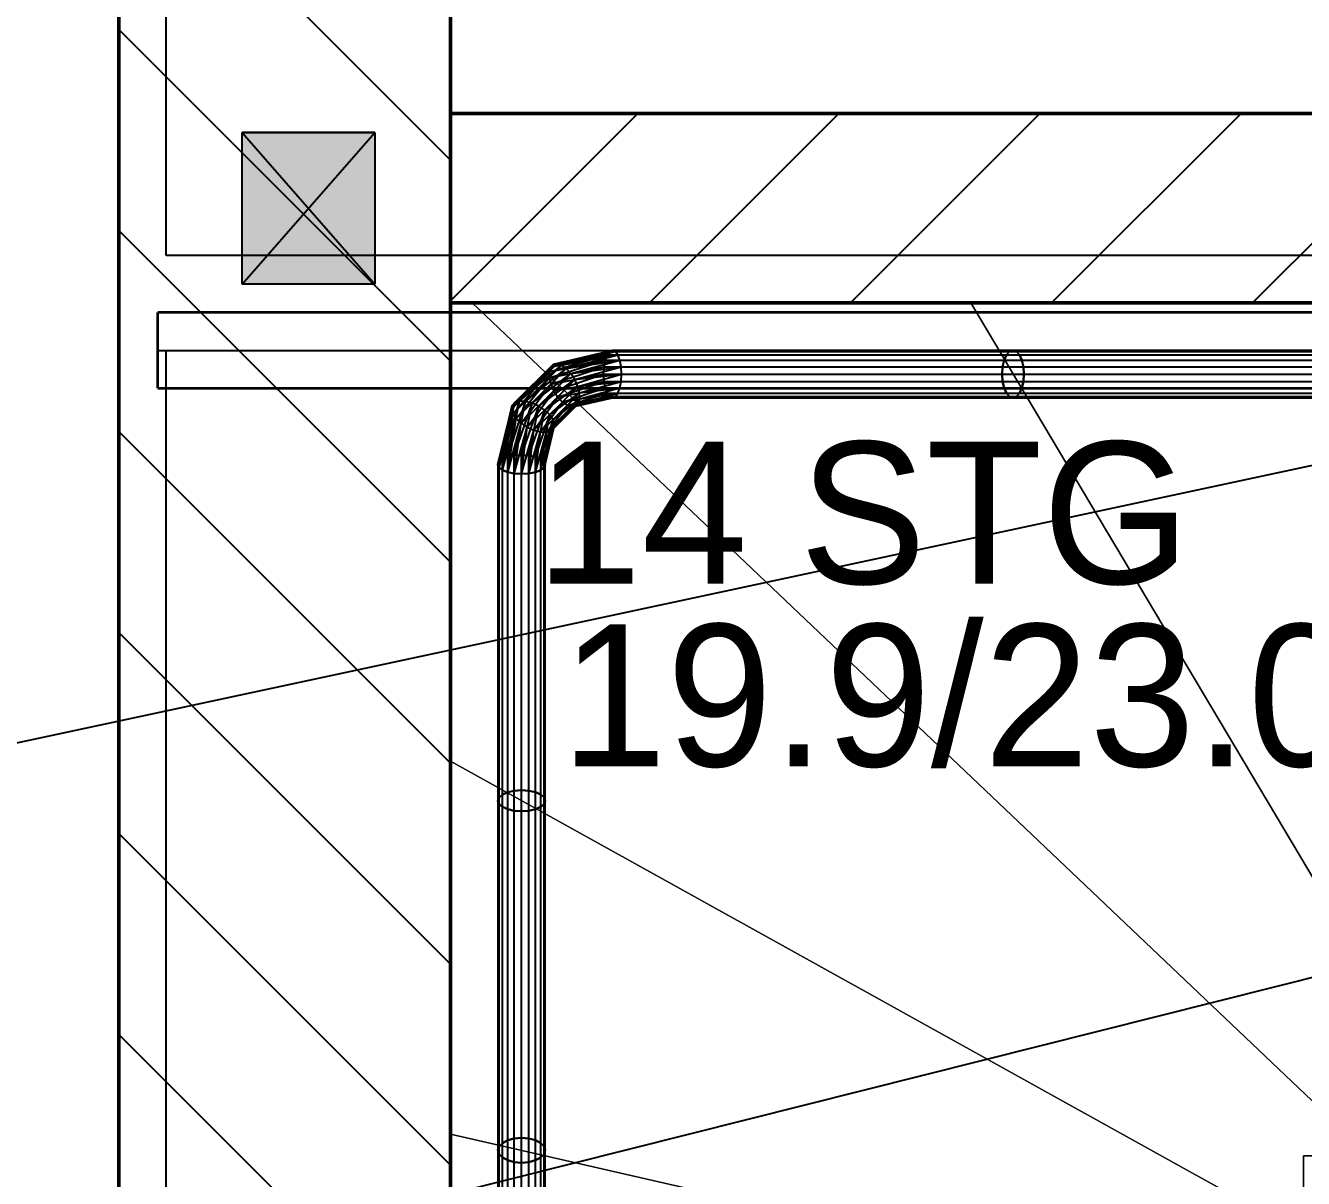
# Model space of a CAD drawing. Extents: x 0 to 756, y -25 to 420.
# Drawn here: x 116.64 to 143.61, y 241.1 to 265.43 of the extents above; entities that cross this region are included whole.
import ezdxf
from ezdxf.lldxf.tags import DXFTag

# ---------------------------------------------------------------- set-up
doc = ezdxf.new("R2010")
doc.units = 0
doc.layers.get('0').update_dxf_attribs({"lineweight": 25})
doc.layers.get('DEFPOINTS').update_dxf_attribs({"lineweight": 25})
for name, color, linetype, lineweight in [('A_Aussenwand', 7, 'Continuous', 25), ('A_Innenwand', 7, 'Continuous', 25), ('Allgemein03', 7, 'Continuous', 25), ('L_Text', 7, 'Continuous', 25), ('Standard', 7, 'Continuous', 25), ('Treppe', 7, 'Continuous', 13), ('Wand Holz nicht tragend', 7, 'Continuous', 13), ('Wand Holz tragend', 7, 'Continuous', 13)]:
    doc.layers.add(name, color=color, linetype=linetype, lineweight=lineweight)
doc.layers.add('A_Geschossdecke', color=7, linetype='Continuous', lineweight=25, true_color=0x008080)
doc.layers.add('L_Abluft', color=2, linetype='Continuous', lineweight=35, true_color=0xffff00)
doc.styles.get("Standard").update_dxf_attribs({"font": 'arial.ttf'})
tags = doc.linetypes.add('STRICHPUNKT2', pattern=[12.7, 6.35, -3.175, 0, -3.175]).pattern_tags.tags
tags[10:11] = [DXFTag(74, 4), DXFTag(75, 0), DXFTag(340, '0'), DXFTag(46, 0.0), DXFTag(50, 0.0), DXFTag(44, 0.0), DXFTag(45, 0.0)]
tags[8:9] = [DXFTag(74, 4), DXFTag(75, 0), DXFTag(340, '0'), DXFTag(46, 0.0), DXFTag(50, 0.0), DXFTag(44, 0.0), DXFTag(45, 0.0)]
tags[6:7] = [DXFTag(74, 4), DXFTag(75, 0), DXFTag(340, '0'), DXFTag(46, 0.0), DXFTag(50, 0.0), DXFTag(44, 0.0), DXFTag(45, 0.0)]
tags[4:5] = [DXFTag(74, 4), DXFTag(75, 0), DXFTag(340, '0'), DXFTag(46, 0.0), DXFTag(50, 0.0), DXFTag(44, 0.0), DXFTag(45, 0.0)]

# ---------------------------------------------------------------- blocks, each defined once
blk = doc.blocks.new('Referenz-A01I5YBJIE')
at = {"layer": 'Allgemein03', "color": 0, "lineweight": -2}
for p, q in [((125.607, 263.578), (125.607, 279.578)), ((158.207, 263.578), (125.607, 263.578))]:
    blk.add_line(p, q, dxfattribs=at)
at = {"layer": 'DEFPOINTS', "color": 0, "linetype": 'Continuous', "lineweight": -2, "ltscale": 0.25}
for p, q in [((125.607, 263.578), (125.607, 263.578)), ((125.607, 263.578), (125.607, 263.578)), ((125.607, 263.578), (125.607, 263.578)), ((125.607, 263.578), (125.607, 263.578)), ((125.607, 259.578), (125.607, 259.578)), ((125.607, 259.578), (125.607, 259.578)), ((125.607, 259.578), (125.607, 259.578)), ((125.607, 259.578), (125.607, 259.578))]:
    blk.add_line(p, q, dxfattribs=at)
at = {"layer": 'Standard', "color": 0, "lineweight": -2}
for p, q in [((121.207, 259.978), (121.207, 263.178)), ((121.207, 263.178), (124.007, 263.178)), ((121.207, 259.978), (124.007, 263.178)), ((124.007, 263.178), (121.207, 263.178)), ((121.207, 263.178), (124.007, 259.978)), ((124.007, 263.178), (124.007, 259.978)), ((124.007, 259.978), (121.207, 259.978)), ((127.687, 258.124), (128.91, 258.482)), ((127.687, 258.124), (128.867, 258.372)), ((127.691, 258), (128.867, 258.372)), ((127.715, 258.22), (128.964, 258.553)), ((127.715, 258.22), (128.91, 258.482)), ((129.023, 258.578), (127.771, 258.279)), ((127.771, 258.279), (128.964, 258.553)), ((127.851, 258.294), (129.023, 258.578)), ((127.851, 258.294), (129.083, 258.553)), ((127.947, 258.266), (129.083, 258.553)), ((127.947, 258.266), (129.137, 258.482)), ((128.049, 258.195), (129.137, 258.482)), ((128.049, 258.195), (129.18, 258.372)), ((128.147, 258.09), (129.18, 258.372)), ((128.867, 258.372), (128.839, 258.232)), ((128.91, 258.482), (128.867, 258.372)), ((128.867, 258.372), (137.291, 258.372)), ((128.964, 258.553), (128.91, 258.482)), ((128.91, 258.482), (137.342, 258.482)), ((129.023, 258.578), (128.964, 258.553)), ((128.964, 258.553), (137.406, 258.553)), ((137.477, 258.578), (129.023, 258.578)), ((129.083, 258.553), (129.023, 258.578)), ((129.083, 258.553), (137.548, 258.553)), ((129.137, 258.482), (129.083, 258.553)), ((129.137, 258.482), (137.612, 258.482)), ((129.18, 258.372), (129.137, 258.482)), ((129.18, 258.372), (137.663, 258.372)), ((129.208, 258.232), (129.18, 258.372)), ((137.259, 258.232), (137.291, 258.372)), ((137.291, 258.372), (137.259, 258.232)), ((137.291, 258.372), (137.342, 258.482)), ((137.342, 258.482), (137.291, 258.372)), ((137.291, 258.372), (143.983, 258.372)), ((137.342, 258.482), (137.406, 258.553)), ((137.406, 258.553), (137.342, 258.482)), ((137.342, 258.482), (144.043, 258.482)), ((137.406, 258.553), (137.477, 258.578)), ((137.477, 258.578), (137.406, 258.553)), ((137.406, 258.553), (144.118, 258.553)), ((137.548, 258.553), (137.477, 258.578)), ((144.201, 258.578), (137.477, 258.578)), ((137.477, 258.578), (137.548, 258.553)), ((137.612, 258.482), (137.548, 258.553)), ((137.548, 258.553), (137.612, 258.482)), ((137.548, 258.553), (144.285, 258.553)), ((137.663, 258.372), (137.612, 258.482)), ((137.612, 258.482), (137.663, 258.372)), ((137.612, 258.482), (144.36, 258.482)), ((137.696, 258.232), (137.663, 258.372)), ((137.663, 258.372), (137.696, 258.232)), ((137.663, 258.372), (144.419, 258.372)), ((126.891, 257.336), (127.715, 258.22)), ((126.891, 257.336), (127.687, 258.124)), ((127.771, 258.279), (126.907, 257.417)), ((126.907, 257.417), (127.715, 258.22)), ((126.92, 257.24), (127.687, 258.124)), ((126.966, 257.474), (127.851, 258.294)), ((126.966, 257.474), (127.771, 258.279)), ((127.063, 257.502), (127.851, 258.294)), ((127.063, 257.502), (127.947, 258.266)), ((127.187, 257.498), (127.947, 258.266)), ((127.187, 257.498), (128.049, 258.195)), ((127.326, 257.462), (128.049, 258.195)), ((127.715, 258.22), (127.687, 258.124)), ((127.687, 258.124), (127.691, 258)), ((127.691, 258), (128.839, 258.232)), ((127.771, 258.279), (127.715, 258.22)), ((127.726, 257.861), (128.839, 258.232)), ((127.851, 258.294), (127.771, 258.279)), ((127.947, 258.266), (127.851, 258.294)), ((128.049, 258.195), (127.947, 258.266)), ((128.147, 258.09), (128.049, 258.195)), ((128.147, 258.09), (129.208, 258.232)), ((128.232, 257.96), (129.208, 258.232)), ((128.839, 258.232), (128.83, 258.078)), ((128.839, 258.232), (137.259, 258.232)), ((129.208, 258.232), (137.696, 258.232)), ((129.217, 258.078), (129.208, 258.232)), ((137.248, 258.078), (137.259, 258.232)), ((137.259, 258.232), (137.248, 258.078)), ((137.259, 258.232), (143.945, 258.232)), ((137.707, 258.078), (137.696, 258.232)), ((137.696, 258.232), (137.707, 258.078)), ((137.696, 258.232), (144.458, 258.232)), ((126.92, 257.24), (127.691, 258)), ((126.99, 257.138), (127.691, 258)), ((126.99, 257.138), (127.726, 257.861)), ((127.095, 257.039), (127.726, 257.861)), ((127.326, 257.462), (128.147, 258.09)), ((127.468, 257.399), (128.147, 258.09)), ((127.468, 257.399), (128.232, 257.96)), ((127.597, 257.314), (128.232, 257.96)), ((127.691, 258), (127.726, 257.861)), ((127.726, 257.861), (128.83, 258.078)), ((127.726, 257.861), (127.79, 257.719)), ((127.79, 257.719), (128.83, 258.078)), ((127.79, 257.719), (128.839, 257.923)), ((127.874, 257.589), (128.839, 257.923)), ((128.232, 257.96), (128.147, 258.09)), ((128.232, 257.96), (129.217, 258.078)), ((128.295, 257.818), (128.232, 257.96)), ((128.295, 257.818), (129.217, 258.078)), ((128.295, 257.818), (129.208, 257.923)), ((128.33, 257.679), (129.208, 257.923)), ((128.83, 258.078), (137.248, 258.078)), ((128.83, 258.078), (128.839, 257.923)), ((128.839, 257.923), (137.259, 257.923)), ((128.839, 257.923), (128.867, 257.784)), ((129.18, 257.784), (129.208, 257.923)), ((129.208, 257.923), (129.217, 258.078)), ((129.208, 257.923), (137.696, 257.923)), ((129.217, 258.078), (137.707, 258.078)), ((137.259, 257.923), (137.248, 258.078)), ((137.248, 258.078), (143.932, 258.078)), ((137.248, 258.078), (137.259, 257.923)), ((137.291, 257.784), (137.259, 257.923)), ((137.259, 257.923), (143.945, 257.923)), ((137.259, 257.923), (137.291, 257.784)), ((137.663, 257.784), (137.696, 257.923)), ((137.696, 257.923), (137.663, 257.784)), ((137.696, 257.923), (137.707, 258.078)), ((137.707, 258.078), (137.696, 257.923)), ((137.696, 257.923), (144.458, 257.923)), ((137.707, 258.078), (144.471, 258.078)), ((127.095, 257.039), (127.79, 257.719)), ((127.224, 256.954), (127.79, 257.719)), ((127.224, 256.954), (127.874, 257.589)), ((127.366, 256.891), (127.874, 257.589)), ((127.597, 257.314), (128.295, 257.818)), ((127.702, 257.216), (128.295, 257.818)), ((127.702, 257.216), (128.33, 257.679)), ((127.772, 257.113), (128.33, 257.679)), ((127.79, 257.719), (127.874, 257.589)), ((127.874, 257.589), (128.867, 257.784)), ((127.874, 257.589), (127.972, 257.484)), ((127.972, 257.484), (128.867, 257.784)), ((127.972, 257.484), (128.91, 257.673)), ((128.074, 257.414), (128.91, 257.673)), ((128.074, 257.414), (128.964, 257.602)), ((128.17, 257.385), (128.964, 257.602)), ((128.17, 257.385), (129.023, 257.578)), ((128.25, 257.4), (129.083, 257.602)), ((128.25, 257.4), (129.023, 257.578)), ((128.33, 257.679), (128.295, 257.818)), ((128.306, 257.459), (129.137, 257.673)), ((128.306, 257.459), (129.083, 257.602)), ((128.33, 257.679), (129.18, 257.784)), ((128.334, 257.555), (128.33, 257.679)), ((128.334, 257.555), (129.18, 257.784)), ((128.334, 257.555), (129.137, 257.673)), ((128.867, 257.784), (137.291, 257.784)), ((128.867, 257.784), (128.91, 257.673)), ((128.91, 257.673), (137.342, 257.673)), ((128.91, 257.673), (128.964, 257.602)), ((128.964, 257.602), (137.406, 257.602)), ((128.964, 257.602), (129.023, 257.578)), ((129.023, 257.578), (129.083, 257.602)), ((129.023, 257.578), (137.477, 257.578)), ((129.083, 257.602), (129.137, 257.673)), ((129.083, 257.602), (137.548, 257.602)), ((129.137, 257.673), (129.18, 257.784)), ((129.137, 257.673), (137.612, 257.673)), ((129.18, 257.784), (137.663, 257.784)), ((137.342, 257.673), (137.291, 257.784)), ((137.291, 257.784), (143.983, 257.784)), ((137.291, 257.784), (137.342, 257.673)), ((137.406, 257.602), (137.342, 257.673)), ((137.342, 257.673), (144.043, 257.673)), ((137.342, 257.673), (137.406, 257.602)), ((137.477, 257.578), (137.406, 257.602)), ((137.406, 257.602), (144.118, 257.602)), ((137.406, 257.602), (137.477, 257.578)), ((137.477, 257.578), (137.548, 257.602)), ((137.548, 257.602), (137.477, 257.578)), ((137.477, 257.578), (144.201, 257.578)), ((137.548, 257.602), (137.612, 257.673)), ((137.612, 257.673), (137.548, 257.602)), ((137.548, 257.602), (144.285, 257.602)), ((137.612, 257.673), (137.663, 257.784)), ((137.663, 257.784), (137.612, 257.673)), ((137.612, 257.673), (144.36, 257.673)), ((137.663, 257.784), (144.419, 257.784)), ((126.907, 257.417), (126.607, 256.168)), ((126.607, 256.168), (126.891, 257.336)), ((126.632, 256.229), (126.966, 257.474)), ((126.632, 256.229), (126.907, 257.417)), ((126.632, 256.106), (126.891, 257.336)), ((126.703, 256.285), (127.063, 257.502)), ((126.703, 256.285), (126.966, 257.474)), ((126.813, 256.329), (127.063, 257.502)), ((126.813, 256.329), (127.187, 257.498)), ((126.907, 257.417), (126.891, 257.336)), ((126.891, 257.336), (126.92, 257.24)), ((126.966, 257.474), (126.907, 257.417)), ((126.953, 256.357), (127.187, 257.498)), ((126.953, 256.357), (127.326, 257.462)), ((127.063, 257.502), (126.966, 257.474)), ((127.187, 257.498), (127.063, 257.502)), ((127.107, 256.367), (127.326, 257.462)), ((127.107, 256.367), (127.468, 257.399)), ((127.326, 257.462), (127.187, 257.498)), ((127.262, 256.357), (127.468, 257.399)), ((127.262, 256.357), (127.597, 257.314)), ((127.468, 257.399), (127.326, 257.462)), ((127.366, 256.891), (127.972, 257.484)), ((127.401, 256.329), (127.597, 257.314)), ((127.597, 257.314), (127.468, 257.399)), ((127.505, 256.856), (127.972, 257.484)), ((127.505, 256.856), (128.074, 257.414)), ((127.702, 257.216), (127.597, 257.314)), ((127.629, 256.852), (128.074, 257.414)), ((127.629, 256.852), (128.17, 257.385)), ((127.725, 256.88), (128.25, 257.4)), ((127.725, 256.88), (128.17, 257.385)), ((127.772, 257.113), (128.334, 257.555)), ((127.785, 256.937), (128.306, 257.459)), ((127.785, 256.937), (128.25, 257.4)), ((127.801, 257.017), (128.334, 257.555)), ((127.801, 257.017), (128.306, 257.459)), ((127.972, 257.484), (128.074, 257.414)), ((128.074, 257.414), (128.17, 257.385)), ((128.17, 257.385), (128.25, 257.4)), ((128.25, 257.4), (128.306, 257.459)), ((128.306, 257.459), (128.334, 257.555)), ((126.632, 256.106), (126.92, 257.24)), ((126.703, 256.051), (126.92, 257.24)), ((126.703, 256.051), (126.99, 257.138)), ((126.813, 256.007), (126.99, 257.138)), ((126.813, 256.007), (127.095, 257.039)), ((126.92, 257.24), (126.99, 257.138)), ((126.953, 255.979), (127.095, 257.039)), ((126.99, 257.138), (127.095, 257.039)), ((127.095, 257.039), (127.224, 256.954)), ((127.401, 256.329), (127.702, 257.216)), ((127.512, 256.285), (127.702, 257.216)), ((127.512, 256.285), (127.772, 257.113)), ((127.583, 256.229), (127.772, 257.113)), ((127.772, 257.113), (127.702, 257.216)), ((127.801, 257.017), (127.772, 257.113)), ((126.953, 255.979), (127.224, 256.954)), ((127.107, 255.969), (127.224, 256.954)), ((127.107, 255.969), (127.366, 256.891)), ((127.224, 256.954), (127.366, 256.891)), ((127.262, 255.979), (127.366, 256.891)), ((127.262, 255.979), (127.505, 256.856)), ((127.366, 256.891), (127.505, 256.856)), ((127.401, 256.007), (127.505, 256.856)), ((127.401, 256.007), (127.629, 256.852)), ((127.505, 256.856), (127.629, 256.852)), ((127.512, 256.051), (127.725, 256.88)), ((127.512, 256.051), (127.629, 256.852)), ((127.583, 256.229), (127.801, 257.017)), ((127.583, 256.106), (127.785, 256.937)), ((127.583, 256.106), (127.725, 256.88)), ((127.607, 256.168), (127.801, 257.017)), ((127.607, 256.168), (127.785, 256.937)), ((127.629, 256.852), (127.725, 256.88)), ((127.725, 256.88), (127.785, 256.937)), ((127.785, 256.937), (127.801, 257.017)), ((126.632, 256.229), (126.607, 256.168)), ((126.607, 256.168), (126.632, 256.229)), ((126.703, 256.285), (126.632, 256.229)), ((126.632, 256.229), (126.703, 256.285)), ((126.632, 249.14), (126.632, 256.229)), ((126.813, 256.329), (126.703, 256.285)), ((126.703, 256.285), (126.813, 256.329)), ((126.703, 249.202), (126.703, 256.285)), ((126.953, 256.357), (126.813, 256.329)), ((126.813, 256.329), (126.953, 256.357)), ((126.813, 249.252), (126.813, 256.329)), ((127.107, 256.367), (126.953, 256.357)), ((126.953, 256.357), (127.107, 256.367)), ((126.953, 249.283), (126.953, 256.357)), ((127.262, 256.357), (127.107, 256.367)), ((127.107, 249.294), (127.107, 256.367)), ((127.107, 256.367), (127.262, 256.357)), ((127.401, 256.329), (127.262, 256.357)), ((127.262, 249.283), (127.262, 256.357)), ((127.262, 256.357), (127.401, 256.329)), ((127.512, 256.285), (127.401, 256.329)), ((127.401, 249.252), (127.401, 256.329)), ((127.401, 256.329), (127.512, 256.285)), ((127.583, 256.229), (127.512, 256.285)), ((127.512, 249.202), (127.512, 256.285)), ((127.512, 256.285), (127.583, 256.229)), ((127.607, 256.168), (127.583, 256.229)), ((127.583, 249.14), (127.583, 256.229)), ((127.583, 256.229), (127.607, 256.168)), ((126.632, 256.106), (126.607, 256.168)), ((126.607, 256.168), (126.607, 249.071)), ((126.607, 256.168), (126.632, 256.106)), ((126.632, 249.003), (126.632, 256.106)), ((126.703, 256.051), (126.632, 256.106)), ((126.632, 256.106), (126.703, 256.051)), ((126.703, 248.941), (126.703, 256.051)), ((126.813, 256.007), (126.703, 256.051)), ((126.703, 256.051), (126.813, 256.007)), ((126.813, 248.891), (126.813, 256.007)), ((126.953, 255.979), (126.813, 256.007)), ((126.813, 256.007), (126.953, 255.979)), ((126.953, 248.86), (126.953, 255.979)), ((127.107, 255.969), (126.953, 255.979)), ((126.953, 255.979), (127.107, 255.969)), ((127.262, 255.979), (127.107, 255.969)), ((127.107, 255.969), (127.262, 255.979)), ((127.107, 248.849), (127.107, 255.969)), ((127.401, 256.007), (127.262, 255.979)), ((127.262, 255.979), (127.401, 256.007)), ((127.262, 248.86), (127.262, 255.979)), ((127.512, 256.051), (127.401, 256.007)), ((127.401, 256.007), (127.512, 256.051)), ((127.401, 248.891), (127.401, 256.007)), ((127.583, 256.106), (127.512, 256.051)), ((127.512, 256.051), (127.583, 256.106)), ((127.512, 248.941), (127.512, 256.051)), ((127.607, 256.168), (127.583, 256.106)), ((127.583, 256.106), (127.607, 256.168)), ((127.583, 249.003), (127.583, 256.106)), ((127.607, 249.071), (127.607, 256.168)), ((126.703, 249.202), (126.632, 249.14)), ((126.632, 249.14), (126.703, 249.202)), ((126.813, 249.252), (126.703, 249.202)), ((126.703, 249.202), (126.813, 249.252)), ((126.703, 241.847), (126.703, 249.202)), ((126.953, 249.283), (126.813, 249.252)), ((126.813, 249.252), (126.953, 249.283)), ((126.813, 241.905), (126.813, 249.252)), ((127.107, 249.294), (126.953, 249.283)), ((126.953, 249.283), (127.107, 249.294)), ((126.953, 241.942), (126.953, 249.283)), ((127.262, 249.283), (127.107, 249.294)), ((127.107, 241.955), (127.107, 249.294)), ((127.107, 249.294), (127.262, 249.283)), ((127.401, 249.252), (127.262, 249.283)), ((127.262, 241.942), (127.262, 249.283)), ((127.262, 249.283), (127.401, 249.252)), ((127.512, 249.202), (127.401, 249.252)), ((127.401, 241.905), (127.401, 249.252)), ((127.401, 249.252), (127.512, 249.202)), ((127.583, 249.14), (127.512, 249.202)), ((127.512, 241.847), (127.512, 249.202)), ((127.512, 249.202), (127.583, 249.14)), ((126.632, 249.14), (126.607, 249.071)), ((126.607, 249.071), (126.632, 249.14)), ((126.632, 249.003), (126.607, 249.071)), ((126.607, 249.071), (126.607, 241.694)), ((126.607, 249.071), (126.632, 249.003)), ((126.632, 241.774), (126.632, 249.14)), ((126.632, 241.613), (126.632, 249.003)), ((126.703, 248.941), (126.632, 249.003)), ((126.632, 249.003), (126.703, 248.941)), ((126.703, 241.541), (126.703, 248.941)), ((126.813, 248.891), (126.703, 248.941)), ((126.703, 248.941), (126.813, 248.891)), ((127.512, 248.941), (127.401, 248.891)), ((127.401, 248.891), (127.512, 248.941)), ((127.583, 249.003), (127.512, 248.941)), ((127.512, 248.941), (127.583, 249.003)), ((127.512, 241.541), (127.512, 248.941)), ((127.607, 249.071), (127.583, 249.14)), ((127.583, 241.774), (127.583, 249.14)), ((127.583, 249.14), (127.607, 249.071)), ((127.607, 249.071), (127.583, 249.003)), ((127.583, 249.003), (127.607, 249.071)), ((127.583, 241.613), (127.583, 249.003)), ((127.607, 241.694), (127.607, 249.071)), ((126.813, 241.483), (126.813, 248.891)), ((126.953, 248.86), (126.813, 248.891)), ((126.813, 248.891), (126.953, 248.86)), ((126.953, 241.446), (126.953, 248.86)), ((127.107, 248.849), (126.953, 248.86)), ((126.953, 248.86), (127.107, 248.849)), ((127.262, 248.86), (127.107, 248.849)), ((127.107, 248.849), (127.262, 248.86)), ((127.107, 241.433), (127.107, 248.849)), ((127.401, 248.891), (127.262, 248.86)), ((127.262, 248.86), (127.401, 248.891)), ((127.262, 241.446), (127.262, 248.86)), ((127.401, 241.483), (127.401, 248.891)), ((126.953, 241.942), (126.813, 241.905)), ((126.813, 241.905), (126.953, 241.942)), ((127.107, 241.955), (126.953, 241.942)), ((126.953, 241.942), (127.107, 241.955)), ((126.953, 235.671), (126.953, 241.942)), ((127.262, 241.942), (127.107, 241.955)), ((127.107, 235.686), (127.107, 241.955)), ((127.107, 241.955), (127.262, 241.942)), ((127.401, 241.905), (127.262, 241.942)), ((127.262, 235.671), (127.262, 241.942)), ((127.262, 241.942), (127.401, 241.905)), ((126.632, 241.774), (126.607, 241.694)), ((126.607, 241.694), (126.632, 241.774)), ((126.632, 241.613), (126.607, 241.694)), ((126.607, 241.694), (126.607, 235.378)), ((126.607, 241.694), (126.632, 241.613)), ((126.703, 241.847), (126.632, 241.774)), ((126.632, 241.774), (126.703, 241.847)), ((126.632, 235.473), (126.632, 241.774)), ((126.813, 241.905), (126.703, 241.847)), ((126.703, 241.847), (126.813, 241.905)), ((126.703, 235.559), (126.703, 241.847)), ((126.813, 235.627), (126.813, 241.905)), ((127.512, 241.847), (127.401, 241.905)), ((127.401, 235.627), (127.401, 241.905)), ((127.401, 241.905), (127.512, 241.847)), ((127.583, 241.774), (127.512, 241.847)), ((127.512, 235.559), (127.512, 241.847)), ((127.512, 241.847), (127.583, 241.774)), ((127.607, 241.694), (127.583, 241.774)), ((127.583, 235.473), (127.583, 241.774)), ((127.583, 241.774), (127.607, 241.694)), ((127.607, 241.694), (127.583, 241.613)), ((127.583, 241.613), (127.607, 241.694)), ((127.607, 235.378), (127.607, 241.694)), ((126.632, 235.283), (126.632, 241.613)), ((126.703, 241.541), (126.632, 241.613)), ((126.632, 241.613), (126.703, 241.541)), ((126.703, 235.197), (126.703, 241.541)), ((126.813, 241.483), (126.703, 241.541)), ((126.703, 241.541), (126.813, 241.483)), ((126.813, 235.128), (126.813, 241.483)), ((126.953, 241.446), (126.813, 241.483)), ((126.813, 241.483), (126.953, 241.446)), ((126.953, 235.085), (126.953, 241.446)), ((127.107, 241.433), (126.953, 241.446)), ((126.953, 241.446), (127.107, 241.433)), ((127.262, 241.446), (127.107, 241.433)), ((127.107, 241.433), (127.262, 241.446)), ((127.107, 235.069), (127.107, 241.433)), ((127.401, 241.483), (127.262, 241.446)), ((127.262, 241.446), (127.401, 241.483)), ((127.262, 235.085), (127.262, 241.446)), ((127.512, 241.541), (127.401, 241.483)), ((127.401, 241.483), (127.512, 241.541)), ((127.401, 235.128), (127.401, 241.483)), ((127.583, 241.613), (127.512, 241.541)), ((127.512, 241.541), (127.583, 241.613)), ((127.512, 235.197), (127.512, 241.541)), ((127.583, 235.283), (127.583, 241.613))]:
    blk.add_line(p, q, dxfattribs=at)
for points in [[(121.207, 259.978), (124.007, 259.978), (121.207, 263.178)], [(124.007, 259.978), (124.007, 263.178), (121.207, 263.178)]]:
    blk.add_solid(points, dxfattribs=at)
at = {"layer": 'Treppe', "color": 0}
for p, q in [((125.607, 259.578), (125.607, 249.904)), ((126.061, 259.578), (125.607, 259.578)), ((125.607, 259.578), (126.061, 259.578)), ((125.607, 249.904), (125.607, 259.578)), ((125.607, 259.578), (125.607, 259.578)), ((126.061, 259.578), (145.007, 241.578)), ((136.585, 259.578), (126.061, 259.578)), ((145.007, 241.578), (126.061, 259.578)), ((126.061, 259.578), (136.585, 259.578)), ((126.061, 259.578), (126.061, 259.578)), ((145.007, 241.578), (126.061, 259.578)), ((126.061, 259.578), (145.007, 241.578)), ((126.061, 259.578), (126.061, 259.578)), ((136.585, 259.578), (147.294, 241.578)), ((143.702, 259.578), (136.585, 259.578)), ((147.294, 241.578), (136.585, 259.578)), ((136.585, 259.578), (143.702, 259.578)), ((136.585, 259.578), (136.585, 259.578)), ((147.294, 241.578), (136.585, 259.578)), ((136.585, 259.578), (147.294, 241.578)), ((136.585, 259.578), (136.585, 259.578)), ((125.607, 249.904), (143.607, 239.916)), ((143.607, 239.916), (125.607, 249.904)), ((125.607, 249.904), (125.607, 249.904)), ((143.607, 239.916), (125.607, 249.904)), ((125.607, 249.904), (125.607, 242.037)), ((125.607, 249.904), (143.607, 239.916)), ((125.607, 242.037), (125.607, 249.904)), ((125.607, 249.904), (125.607, 249.904)), ((125.607, 242.037), (143.607, 237.919)), ((143.607, 237.919), (125.607, 242.037)), ((125.607, 242.037), (125.607, 242.037)), ((143.607, 237.919), (125.607, 242.037)), ((125.607, 242.037), (125.607, 235.378)), ((125.607, 242.037), (143.607, 237.919)), ((125.607, 235.378), (125.607, 242.037)), ((125.607, 242.037), (125.607, 242.037)), ((143.607, 239.916), (143.607, 241.578)), ((143.607, 241.578), (145.007, 241.578)), ((143.607, 241.578), (143.607, 239.916)), ((145.007, 241.578), (143.607, 241.578)), ((143.607, 241.578), (143.607, 241.578))]:
    blk.add_line(p, q, dxfattribs=at)
at = {"layer": 'Wand Holz nicht tragend', "color": 0, "lineweight": 50}
for p, q in [((218.607, 263.578), (125.607, 263.578)), ((125.607, 263.578), (125.607, 259.578)), ((125.607, 259.578), (125.607, 263.578)), ((125.607, 263.578), (218.607, 263.578)), ((125.607, 263.578), (125.607, 263.578)), ((125.607, 259.578), (218.607, 259.578)), ((218.607, 259.578), (125.607, 259.578)), ((125.607, 259.578), (125.607, 259.578))]:
    blk.add_line(p, q, dxfattribs=at)
at = {"layer": 'Wand Holz tragend', "color": 0, "lineweight": 50}
for p, q in [((118.607, 383.578), (118.607, 30.521)), ((118.607, 30.521), (118.607, 383.578)), ((125.607, 30.521), (125.607, 383.578)), ((125.607, 383.578), (125.607, 30.521))]:
    blk.add_line(p, q, dxfattribs=at)
at = {"layer": 'Wand Holz tragend', "color": 0, "lineweight": -2, "char_height": 3, "attachment_point": 1}
for s, insert in [('{\\fPosterama Text Light;14}', (127.41, 256.65)), ('{\\fPosterama Text Light;STG}', (132.97, 256.65)), ('{\\fPosterama Text Light;19.9/23.0}', (127.936, 252.798))]:
    blk.add_mtext(s, dxfattribs=dict(at, insert=insert))
blk = doc.blocks.new('Wand-A01I5YCFIE', base_point=(118.607, 23.521))
at = {"color": 0, "linetype": 'ByBlock', "lineweight": -2, "ltscale": 0.25}
for p, q in [((118.607, 217.82), (118.607, 290.217)), ((125.607, 263.578), (125.607, 290.217)), ((125.607, 217.82), (125.607, 259.578))]:
    blk.add_line(p, q, dxfattribs=at)
at = {"color": 0, "lineweight": -2}
for p, q in [((125.607, 262.594), (118.607, 269.594)), ((125.607, 258.351), (118.607, 265.351)), ((125.607, 254.108), (118.607, 261.108)), ((125.607, 249.866), (118.607, 256.866)), ((125.607, 245.623), (118.607, 252.623)), ((125.607, 241.381), (118.607, 248.381)), ((125.607, 237.138), (118.607, 244.138))]:
    blk.add_line(p, q, dxfattribs=at)
blk = doc.blocks.new('Wand-A01I5YCRIE', base_point=(125.607, 259.578))
at = {"color": 0, "lineweight": -2}
for p, q in [((125.607, 259.623), (129.562, 263.578)), ((129.804, 259.578), (133.804, 263.578)), ((134.047, 259.578), (138.047, 263.578)), ((138.29, 259.578), (142.29, 263.578)), ((142.532, 259.578), (146.532, 263.578))]:
    blk.add_line(p, q, dxfattribs=at)
at = {"color": 0, "linetype": 'ByBlock', "lineweight": -2, "ltscale": 0.25}
for p, q in [((125.607, 263.578), (220.607, 263.578)), ((125.607, 259.578), (216.607, 259.578))]:
    blk.add_line(p, q, dxfattribs=at)
blk = doc.blocks.new('Bauteilbeschriftung-A01I5YG7IE', base_point=(76.247, 238.687))
at = {"color": 0, "linetype": 'ByBlock', "lineweight": -2, "ltscale": 0.25}
blk.add_line((111.273, 249.187), (149.032, 257.278), dxfattribs=at)
blk = doc.blocks.new('Bauteilbeschriftung-A01I5YIBIE', base_point=(94.427, 233.68))
at = {"color": 0, "linetype": 'ByBlock', "lineweight": -2, "ltscale": 0.25}
blk.add_line((111.288, 237.18), (149.303, 246.726), dxfattribs=at)
blk = doc.blocks.new('Wickelfalzrohr-A01I5YIDIE', base_point=(119.432, 257.778))
at = {"color": 0, "linetype": 'ByBlock', "lineweight": -2, "ltscale": 0.35}
for p, q in [((147.432, 259.378), (119.432, 259.378)), ((119.432, 258.909), (119.432, 259.378)), ((147.432, 258.909), (147.432, 259.378)), ((119.432, 258.246), (119.432, 258.909)), ((147.432, 258.246), (147.432, 258.909)), ((119.432, 257.778), (119.432, 258.246)), ((147.432, 257.778), (147.432, 258.246)), ((119.432, 257.778), (147.432, 257.778))]:
    blk.add_line(p, q, dxfattribs=at)
at = {"color": 0, "linetype": 'STRICHPUNKT2', "lineweight": 25, "ltscale": 0.25}
blk.add_line((119.432, 258.578), (147.432, 258.578), dxfattribs=at)
blk = doc.blocks.new('Geschossdecke-A01I5YL3IE', base_point=(119.607, 260.578))
at = {"color": 0, "linetype": 'ByBlock', "lineweight": -2, "ltscale": 0.25}
for p, q in [((119.607, 260.578), (119.607, 382.578)), ((397.607, 260.578), (119.607, 260.578))]:
    blk.add_line(p, q, dxfattribs=at)
blk = doc.blocks.new('Geschossdecke-A01I5YL5IE', base_point=(119.607, 24.521))
at = {"color": 0, "linetype": 'ByBlock', "lineweight": -2, "ltscale": 0.25}
for p, q in [((119.607, 24.521), (119.607, 258.578)), ((119.607, 258.578), (219.607, 258.578))]:
    blk.add_line(p, q, dxfattribs=at)

msp = doc.modelspace()

# ---------------------------------------------------------------- block references
at = {"color": 8, "lineweight": 25, "ltscale": 0.25, "true_color": 0x808080}
msp.add_blockref('Referenz-A01I5YBJIE', (0, 0), dxfattribs=at)
at = {"layer": 'A_Aussenwand', "ltscale": 0.25}
msp.add_blockref('Wand-A01I5YCFIE', (118.607, 23.521), dxfattribs=at)
at = {"layer": 'A_Geschossdecke', "ltscale": 0.25}
for name, p in [('Geschossdecke-A01I5YL3IE', (119.607, 260.578)), ('Geschossdecke-A01I5YL5IE', (119.607, 24.521))]:
    msp.add_blockref(name, p, dxfattribs=at)
at = {"layer": 'A_Innenwand', "ltscale": 0.25}
msp.add_blockref('Wand-A01I5YCRIE', (125.607, 259.578), dxfattribs=at)
at = {"layer": 'L_Abluft', "ltscale": 0.35}
msp.add_blockref('Wickelfalzrohr-A01I5YIDIE', (119.432, 257.778), dxfattribs=at)
at = {"layer": 'L_Text', "color": 7, "ltscale": 0.25}
for name, p in [('Bauteilbeschriftung-A01I5YG7IE', (76.247, 238.687)), ('Bauteilbeschriftung-A01I5YIBIE', (94.427, 233.68))]:
    msp.add_blockref(name, p, dxfattribs=at)

doc.saveas('drawing.dxf')
